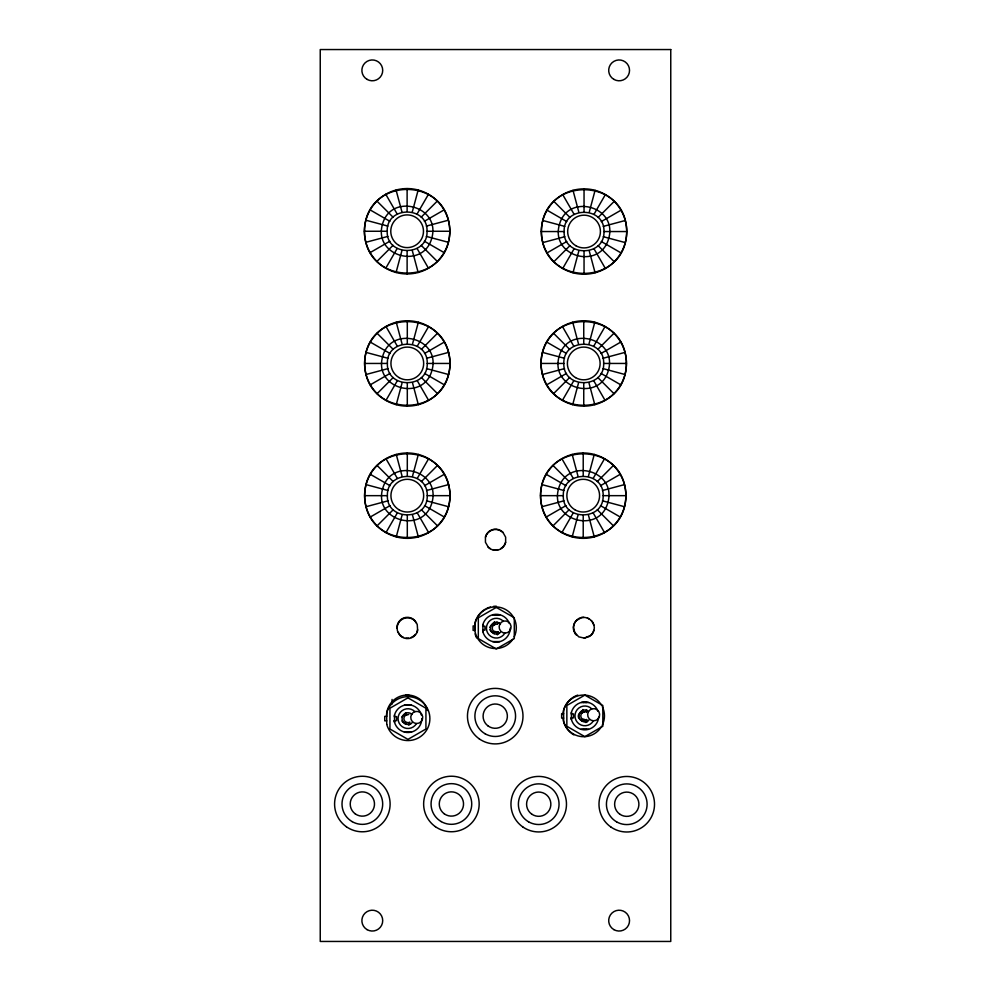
<?xml version="1.0" encoding="UTF-8"?>
<svg xmlns="http://www.w3.org/2000/svg" width="991" height="991" viewBox="0 0 991 991"><rect width="100%" height="100%" fill="white"/><g stroke="black" fill="none" stroke-linecap="round" stroke-linejoin="round"><path stroke-width="1.49" d="M408.949 725.301L408.961 722.612L409.915 722.179M497.321 634.859L497.333 632.184L498.287 631.738M585.867 722.563L585.867 719.887L582.014 718.76A4.075 4.014 77.3 0 1 580.825 715.874A4.075 3.902 -78.8 0 1 582.014 713L583.798 711.947M497.333 632.184L493.481 631.056A4.075 4.014 77.3 0 1 492.292 628.17A4.075 3.902 -78.8 0 1 493.468 625.284L494.311 624.627L494.336 621.815M582.881 709.531L582.857 712.343A4.075 4.075 0 0 0 581.965 713M417.583 629.669L417.57 630.895A10.405 10.405 0 0 1 400.153 635.565L397.453 630.895L396.957 627.068A10.405 10.405 0 0 1 414.473 620.131L417.248 624.503L417.583 629.669A10.405 10.405 0 0 1 416.777 632.159M586.622 722.241L586.647 719.429L586.759 722.253M405.951 713.124L405.901 715.081L406.892 714.672L405.418 714.87A4.075 4.026 82.5 0 0 401.937 716.902M497.11 624.057L494.261 624.64L494.323 622.682M582.857 710.398C581.06 713.433 587.366 712.034 586.313 710.2M497.631 624.144L497.767 622.497L496.305 622.298M421.348 715.019A13.886 13.886 0 0 0 394.529 715.019L394.307 716.629L396.561 716.629L396.561 720.593L394.307 720.593L394.517 722.204A13.886 13.886 0 0 0 421.819 718.611M510.192 628.17A13.886 13.886 0 0 1 482.89 631.775L482.679 630.165L484.933 630.165L484.933 626.188L482.679 626.188L482.89 624.578A13.886 13.886 0 0 1 509.349 623.426M597.895 711.142A13.886 13.886 0 0 0 571.423 712.294L571.225 713.904L573.467 713.904L573.467 717.868L571.225 717.868L571.423 719.478A13.886 13.886 0 0 0 598.688 717.088M394.517 715.019L394.517 722.204L394.307 720.593M482.679 626.188L482.89 624.578L482.89 631.775L482.778 630.165M571.423 712.294L571.423 719.478L571.312 717.868M364.428 231.262C365.084 175.506 449.146 175.506 449.803 231.262C449.146 287.006 365.084 287.006 364.428 231.262L387.196 231.262C386.23 205.67 428.001 205.67 427.034 231.262C428.001 256.842 386.23 256.842 387.196 231.262M364.614 363.449C365.27 307.706 449.332 307.706 449.988 363.449C449.332 419.205 365.27 419.205 364.614 363.449L387.382 363.449C386.403 389.042 428.186 389.042 427.22 363.449C428.186 337.869 386.403 337.869 387.382 363.449M364.614 495.661C365.27 439.905 449.332 439.905 449.988 495.661C449.332 551.405 365.27 551.405 364.614 495.661L387.382 495.661C386.403 470.068 428.186 470.068 427.22 495.661C428.186 521.241 386.403 521.241 387.382 495.661M541.359 231.547C542.015 175.791 626.077 175.791 626.733 231.547C626.077 287.303 542.015 287.303 541.359 231.547L564.127 231.547C563.148 205.955 604.931 205.955 603.965 231.547C604.931 257.14 563.148 257.14 564.127 231.547M541.061 363.449C541.718 307.706 625.779 307.706 626.436 363.449C625.779 419.205 541.718 419.205 541.061 363.449L563.829 363.449C562.863 389.042 604.634 389.042 603.668 363.449C604.634 337.869 562.863 337.869 563.829 363.449M540.529 495.661C541.185 439.905 625.247 439.905 625.903 495.661C625.247 551.405 541.185 551.405 540.529 495.661L563.297 495.661C562.331 470.068 604.114 470.068 603.135 495.661C604.114 521.241 562.331 521.241 563.297 495.661M488.142 546.933L488.229 547.243A10.405 10.405 0 0 0 505.645 542.572L505.645 537.184L502.858 532.217A10.405 10.405 0 0 0 485.441 536.874L485.441 542.275L488.142 546.933A10.405 10.405 0 0 0 490.297 548.593M396.066 272.488L401.962 250.5M412.268 212.012L418.165 190.024M396.251 404.687L402.135 382.687M412.454 344.211L418.351 322.224M396.251 536.887L402.135 514.899M412.454 476.411L418.351 454.423M572.996 272.773L578.88 250.785M589.199 212.309L595.096 190.322M572.699 404.687L578.595 382.687M588.902 344.211L594.798 322.224M572.179 536.887L578.063 514.899M588.381 476.411L594.266 454.423M385.772 268.227L397.156 248.506M417.075 214.006L428.459 194.286M385.957 400.414A42.687 42.687 0 0 0 449.988 363.449A42.687 42.687 0 0 0 385.957 326.485A42.687 42.687 0 0 0 385.957 400.414L397.341 380.705M417.261 346.206L428.645 326.485M385.957 532.625A42.687 42.687 0 0 0 449.988 495.661A42.687 42.687 0 0 0 385.957 458.697A42.687 42.687 0 0 0 385.957 532.625L397.341 512.904M417.261 478.405L428.645 458.697M562.702 268.511L574.086 248.803M594.005 214.291L605.39 194.583M562.405 400.414A42.687 42.687 0 0 0 626.436 363.449A42.687 42.687 0 0 0 562.405 326.485A42.687 42.687 0 0 0 562.405 400.414L573.789 380.705M593.708 346.206L605.092 326.485M561.872 532.625A42.687 42.687 0 0 1 561.872 458.697A42.687 42.687 0 0 1 625.903 495.661A42.687 42.687 0 0 1 561.872 532.625L573.256 512.904M593.175 478.405L604.56 458.697M376.927 261.438A42.687 42.687 0 0 0 448.353 242.299A42.687 42.687 0 0 0 396.066 190.024A42.687 42.687 0 0 0 376.927 261.438L393.031 245.347M421.2 217.165L437.304 201.074M377.113 393.638L393.216 377.534M421.386 349.365L437.477 333.273M553.858 261.735A42.687 42.687 0 0 0 625.271 242.597A42.687 42.687 0 0 0 572.996 190.322A42.687 42.687 0 0 0 553.858 261.735L569.961 245.632M598.13 217.463L614.222 201.359M377.113 525.837L393.216 509.746M421.386 481.576L437.477 465.473M553.56 393.638L569.664 377.534M597.833 349.365L613.937 333.273M553.04 525.837L569.131 509.746M597.3 481.576L613.404 465.473M405.951 715.068L405.108 715.725A4.075 3.902 -78.8 0 0 403.919 718.611A4.075 4.014 77.3 0 0 405.108 721.485L406.917 722.55M370.151 252.594L389.859 241.222M424.371 221.29L444.079 209.919M547.069 252.891L566.79 241.507M601.289 221.588L621.01 210.203M370.324 384.793L390.045 373.409M424.544 353.49L444.265 342.106M546.784 384.793L566.493 373.409M601.004 353.49L620.713 342.106M370.324 517.005L390.045 505.621M424.544 485.701L444.265 474.317M546.252 517.005L565.972 505.621M600.472 485.701L620.193 474.317M583.823 719.813L584.851 719.962M494.311 624.627L495.265 624.231M493.369 623.079L494.782 622.497M498.287 633.67L499.241 633.274M404.997 713.52L406.409 712.938M409.915 724.099L410.881 723.703M581.903 710.795L583.327 710.2M587.787 720.977L584.851 721.77M406.223 714.957L408.75 714.499M365.89 242.299L387.877 236.415M426.353 226.097L448.353 220.213M542.808 242.597L564.796 236.7M603.284 226.394L625.271 220.498M366.063 374.499L388.051 368.602M426.539 358.296L448.527 352.4M542.511 374.499L564.511 368.602M602.986 358.296L624.974 352.4M366.063 506.711L388.051 500.814M426.539 490.508L448.527 484.611M541.99 506.711L563.978 500.814M602.466 490.508L624.454 484.611M584.306 638.117L578.707 636.817L573.975 631.552C572.241 626.362 574.346 620.874 579.215 618.297C584.17 616.068 590.066 618.012 592.928 622.596A10.405 10.405 0 0 1 591.268 635.169L584.306 638.117L589.224 636.519A10.405 10.405 0 0 0 593.733 630.313M408.961 722.612L407.152 722.575M585.867 719.887L584.058 719.838M492.713 614.767L499.898 614.767M499.898 641.586L492.713 641.586M404.34 705.208L411.525 705.208M581.246 702.47L588.443 702.47M411.525 732.027L404.34 732.027M588.443 729.289L581.246 729.289M583.91 617.393L581.692 617.492L576.539 620.44A10.405 10.405 0 0 0 573.492 627.798L575.226 633.844L576.539 635.169M427.034 231.262L449.803 231.262M603.965 231.547L626.733 231.547M427.22 363.449L449.988 363.449M603.668 363.449L626.436 363.449M427.22 495.661L449.988 495.661M603.135 495.661L625.903 495.661M494.323 614.792L498.287 614.792M475.098 625.94L473.116 625.94L473.116 630.412L475.098 630.412L475.098 623.649M405.666 694.815L408.688 694.815M582.857 702.495L584.331 702.495M585.359 702.495L586.833 702.495M563.631 713.656L561.649 713.656L561.649 718.116L563.631 718.116M386.725 716.382L384.743 716.382L384.743 720.841L386.725 720.841M582.857 729.265L586.833 729.265M405.951 732.002L409.915 732.002M494.521 631.738L494.261 631.725A4.075 4.075 0 0 0 495.252 632.109M583.129 712.232L582.336 712.133A4.075 4.026 82.5 0 0 579.487 713.322M494.831 624.565L493.791 624.429A4.075 4.026 82.5 0 0 489.901 627.439M542.808 220.498L564.796 226.394M603.284 236.7L625.271 242.597M365.89 220.213L387.877 226.097M426.353 236.415L448.353 242.299M542.511 352.4L564.511 358.296M602.986 368.602L624.974 374.499M366.063 352.4L388.051 358.296M426.539 368.602L448.527 374.499M541.99 484.611L563.978 490.508M602.466 500.814L624.454 506.711M366.063 484.611L388.051 490.508M426.539 500.814L448.527 506.711M587.49 618.111L589.224 618.929M497.829 622.497L499.241 623.079M493.369 633.274L494.323 633.67M581.903 720.977L583.327 721.559M404.997 723.703L406.409 724.297M547.069 210.203L566.79 221.588M601.289 241.507L621.01 252.891M370.151 209.919L389.859 221.29M424.371 241.222L444.079 252.594M546.784 342.106L566.493 353.49M601.004 373.409L620.713 384.793M370.324 342.106L390.045 353.49M424.544 373.409L444.265 384.793M546.252 474.317L565.972 485.701M600.472 505.621L620.193 517.005M370.324 474.317L390.045 485.701M424.544 505.621L444.265 517.005M553.858 201.359L569.961 217.463M598.13 245.632L614.222 261.735M553.56 333.273L569.664 349.365M597.833 377.534L613.937 393.638M376.927 201.074L393.031 217.165M421.2 245.347L437.304 261.438M553.04 465.473L569.131 481.576M597.3 509.746L613.404 525.837M377.113 333.273L393.216 349.365M421.386 377.534L437.477 393.638M377.113 465.473L393.216 481.576M421.386 509.746L437.477 525.837M562.702 194.583L574.086 214.291M594.005 248.803L605.39 268.511M562.405 326.485L573.789 346.206M593.708 380.705L605.092 400.414M561.872 458.697L573.256 478.405M593.175 512.904L604.56 532.625M385.772 194.286L397.156 214.006M417.075 248.506L428.459 268.227M385.957 326.485L397.341 346.206M417.261 380.705L428.645 400.414M385.957 458.697L397.341 478.405M417.261 512.904L428.645 532.625M416.53 623.005L414.87 620.849A10.405 10.405 0 0 0 397.106 628.207M398.06 632.357L399.323 634.364A10.405 10.405 0 0 0 403.523 637.399M572.996 190.322L578.88 212.309M589.199 250.785L595.096 272.773M572.699 322.224L578.595 344.211M588.902 382.687L594.798 404.687M572.179 454.423L578.063 476.411M588.381 514.899L594.266 536.887M396.066 190.024L401.962 212.012M412.268 250.5L418.165 272.488M396.251 322.224L402.135 344.211M412.454 382.687L418.351 404.687M396.251 454.423L402.135 476.411M412.454 514.899L418.351 536.887M586.288 719.776L586.313 721.559M497.742 632.06L497.767 633.856M409.382 722.501L409.394 724.297M586.573 709.63L586.585 712.479M584.046 188.86L584.046 211.628M584.046 251.466L584.046 274.234M583.749 320.762L583.749 343.53M583.749 383.368L583.749 406.137M583.216 452.974L583.216 475.742M583.216 515.58L583.216 538.348M407.301 320.762L407.301 343.53M407.301 383.368L407.301 406.137M407.301 452.974L407.301 475.742M407.301 515.58L407.301 538.348M407.115 188.575L407.115 211.331M407.115 251.181L407.115 273.937M392.064 699.423L392.064 704.031M415.378 634.364A10.405 10.405 0 0 1 411.178 637.399M408.651 638.055A10.405 10.405 0 0 1 406.05 638.055M591.243 620.601A10.405 10.405 0 0 1 593.733 625.135M514.168 618.508A20.823 20.823 0 0 1 514.168 636.94M512.818 639.282A20.823 20.823 0 0 1 481.44 643.072A20.823 20.823 0 0 1 482.468 611.484A20.823 20.823 0 0 1 513.536 617.306M386.527 715.874A20.823 20.823 0 0 1 427.468 710.485M602.317 706.657A20.823 20.823 0 0 1 602.317 725.09M601.686 726.279A20.823 20.823 0 0 1 562.999 718.586M562.876 714.511A20.823 20.823 0 0 1 601.686 705.456M505.559 542.275A10.405 10.405 0 0 1 500.703 548.593M498.2 549.633A10.405 10.405 0 0 1 492.8 549.633M485.528 537.184A10.405 10.405 0 0 1 502.945 532.526M504.865 633.113A9.885 9.885 0 0 1 490.632 636.272A9.885 9.885 0 0 1 488.736 621.828A9.885 9.885 0 0 1 503.292 621.184M500.467 632.332A5.884 5.884 0 0 1 492.143 632.332A5.884 5.884 0 0 1 492.143 624.02A5.884 5.884 0 0 1 500.467 624.02M494.843 632.444A4.075 4.026 82.5 0 1 490.954 631.378M490.31 630.536A4.075 4.026 82.5 0 1 489.913 629.558M593.398 720.829A9.885 9.885 0 0 1 579.178 723.975A9.885 9.885 0 0 1 577.27 709.531A9.885 9.885 0 0 1 591.838 708.899M589.001 720.036A5.884 5.884 0 0 1 581.06 720.383A5.884 5.884 0 0 1 580.032 712.504A5.884 5.884 0 0 1 587.787 710.795M583.389 720.147A4.075 4.026 82.5 0 1 579.5 719.094M578.855 718.24A4.075 4.026 82.5 0 1 578.843 714.164M416.493 723.554A9.885 9.885 0 0 1 402.272 726.713A9.885 9.885 0 0 1 400.364 712.256A9.885 9.885 0 0 1 414.919 711.625M412.095 722.773A5.884 5.884 0 0 1 403.771 722.773A5.884 5.884 0 0 1 403.771 714.461A5.884 5.884 0 0 1 412.095 714.461M406.471 722.885A4.075 4.026 82.5 0 1 401.937 720.977M573.863 734.901A21.963 21.963 0 0 1 563.631 721.572L563.631 710.2A21.963 21.963 0 0 1 577.79 695.087M476.609 637.894A21.963 21.963 0 0 1 475.098 633.856M475.098 622.497A21.963 21.963 0 0 1 476.609 618.458M477.29 617.195A21.963 21.963 0 0 1 485.33 609.155M486.593 608.486A21.963 21.963 0 0 1 490.619 606.963M493.444 606.405A21.963 21.963 0 0 1 496.305 606.219M382.377 224.623C373.446 256.657 423.578 270.097 431.853 237.89C440.784 205.855 390.652 192.415 382.377 224.623M382.563 356.822C373.619 388.856 423.752 402.284 432.039 370.077C440.97 338.042 390.838 324.614 382.563 356.822M382.563 489.034C373.619 521.055 423.752 534.496 432.039 502.288C440.97 470.254 390.838 456.826 382.563 489.034M559.308 224.92C550.364 256.954 600.496 270.382 608.784 238.174C617.715 206.14 567.583 192.712 559.308 224.92M559.011 356.822C550.079 388.856 600.212 402.284 608.486 370.077C617.418 338.042 567.286 324.614 559.011 356.822M558.478 489.034C549.547 521.055 599.679 534.496 607.954 502.288C616.898 470.254 566.765 456.826 558.478 489.034M496.305 607.396L478.319 617.789L478.319 638.563L496.305 648.956L514.304 638.563L514.304 617.789L496.305 607.396M407.933 697.837L389.946 708.231L389.946 729.004L407.933 739.385L425.932 729.004L425.932 708.231L407.933 697.837M584.851 695.112L566.852 705.493L566.852 726.267L584.851 736.66L602.838 726.267L602.838 705.493L584.851 695.112M670.758 49.55L320.242 49.55L320.242 941.45L670.758 941.45L670.758 49.55M386.725 724.297L386.725 712.925A21.963 21.963 0 0 1 420.531 700.625A21.963 21.963 0 0 1 420.531 736.598A21.963 21.963 0 0 1 386.725 724.297M367.091 79.391A10.405 10.405 0 0 0 382.712 70.373A10.405 10.405 0 0 0 367.091 61.355A10.405 10.405 0 0 0 367.091 79.391M367.091 929.645A10.405 10.405 0 0 0 382.712 920.627A10.405 10.405 0 0 0 367.091 911.609A10.405 10.405 0 0 0 367.091 929.645M613.912 79.391A10.405 10.405 0 0 0 629.533 70.373A10.405 10.405 0 0 0 613.912 61.355A10.405 10.405 0 0 0 613.912 79.391M613.912 929.645A10.405 10.405 0 0 0 629.533 920.627A10.405 10.405 0 0 0 613.912 911.609A10.405 10.405 0 0 0 613.912 929.645M499.91 623.971A6.082 5.996 82.5 0 0 505.125 633.088A6.082 5.996 82.5 0 0 510.303 623.983A6.082 5.996 82.5 0 0 499.91 623.971M588.456 711.674A6.082 5.996 82.5 0 0 593.671 720.804A6.082 5.996 82.5 0 0 598.849 711.687A6.082 5.996 82.5 0 0 588.456 711.674M411.538 714.412A6.082 5.996 82.5 0 0 416.753 723.529A6.082 5.996 82.5 0 0 421.931 714.424A6.082 5.996 82.5 0 0 411.538 714.412M610.766 826.928A27.76 27.76 0 0 0 654.407 806.736A27.76 27.76 0 0 0 615.101 779.037A27.76 27.76 0 0 0 610.766 826.928M619.66 814.094A12.152 12.152 0 0 0 638.848 805.46A12.152 12.152 0 0 0 621.778 793.159A12.152 12.152 0 0 0 619.66 814.094M616.588 821.849A20.34 20.34 0 0 0 647.098 804.234A20.34 20.34 0 0 0 616.588 786.631A20.34 20.34 0 0 0 616.588 821.849M435.408 826.68A27.76 27.76 0 0 0 479.049 806.488A27.76 27.76 0 0 0 439.744 778.79A27.76 27.76 0 0 0 435.408 826.68M444.302 813.846A12.152 12.152 0 0 0 463.478 805.212A12.152 12.152 0 0 0 446.408 792.911A12.152 12.152 0 0 0 444.302 813.846M441.23 821.601A20.34 20.34 0 0 0 471.728 803.986A20.34 20.34 0 0 0 441.23 786.371A20.34 20.34 0 0 0 441.23 821.601M522.728 826.878A27.76 27.76 0 0 0 566.369 806.686A27.76 27.76 0 0 0 527.063 778.988A27.76 27.76 0 0 0 522.728 826.878M531.622 814.045A12.152 12.152 0 0 0 550.798 805.41A12.152 12.152 0 0 0 533.728 793.11A12.152 12.152 0 0 0 531.622 814.045M528.55 821.799A20.34 20.34 0 0 0 559.048 804.184A20.34 20.34 0 0 0 528.55 786.581A20.34 20.34 0 0 0 528.55 821.799M346.355 826.717A27.76 27.76 0 0 0 389.996 806.525A27.76 27.76 0 0 0 350.69 778.827A27.76 27.76 0 0 0 346.355 826.717M355.249 813.871A12.152 12.152 0 0 0 374.437 805.237A12.152 12.152 0 0 0 357.367 792.949A12.152 12.152 0 0 0 355.249 813.871M352.177 821.638A20.34 20.34 0 0 0 382.687 804.023A20.34 20.34 0 0 0 352.177 786.408A20.34 20.34 0 0 0 352.177 821.638M479.235 738.84A27.76 27.76 0 0 0 522.876 718.648A27.76 27.76 0 0 0 483.571 690.95A27.76 27.76 0 0 0 479.235 738.84M488.129 726.007A12.152 12.152 0 0 0 507.318 717.373A12.152 12.152 0 0 0 490.248 705.072A12.152 12.152 0 0 0 488.129 726.007M485.07 733.761A20.34 20.34 0 0 0 515.568 716.146A20.34 20.34 0 0 0 485.07 698.531A20.34 20.34 0 0 0 485.07 733.761M575.04 509.832A16.364 16.364 0 0 0 599.58 495.661A16.364 16.364 0 0 0 575.04 481.49A16.364 16.364 0 0 0 575.04 509.832M399.113 509.832A16.364 16.364 0 0 0 423.665 495.661A16.364 16.364 0 0 0 399.113 481.49A16.364 16.364 0 0 0 399.113 509.832M575.56 377.621A16.364 16.364 0 0 0 600.112 363.449A16.364 16.364 0 0 0 575.56 349.278A16.364 16.364 0 0 0 575.56 377.621M399.113 377.621A16.364 16.364 0 0 0 423.665 363.449A16.364 16.364 0 0 0 399.113 349.278A16.364 16.364 0 0 0 399.113 377.621M575.858 245.718A16.364 16.364 0 0 0 600.41 231.547A16.364 16.364 0 0 0 575.858 217.376A16.364 16.364 0 0 0 575.858 245.718M398.939 245.421A16.364 16.364 0 0 0 423.479 231.262A16.364 16.364 0 0 0 398.939 217.091A16.364 16.364 0 0 0 398.939 245.421"/></g></svg>
